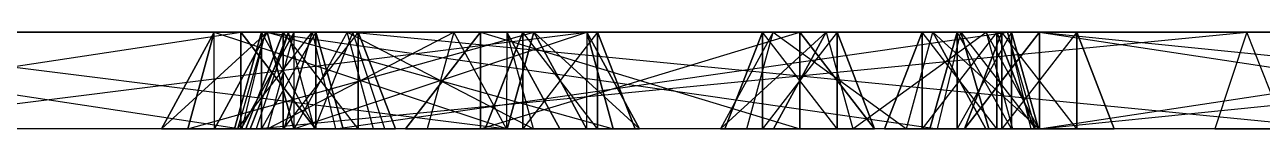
# Model space of a CAD drawing. Extents: x -3500 to 3500, y -22 to 22.
# Drawn here: x -1660.03 to -1629.67, y 19.69 to 22.05 of the extents above; entities that cross this region are included whole.
import ezdxf

# ---------------------------------------------------------------- set-up
doc = ezdxf.new("R2010")
doc.units = 0
doc.layers.add('UB3D', color=1, linetype='CONTINUOUS')

msp = doc.modelspace()

# ---------------------------------------------------------------- linework, layer by layer
at = {"layer": 'UB3D', "color": 2}
for points in [[(-1670.41122, 22.047244, 1360.813661), (-1670.41122, 19.685039, 1359.895039), (-1654.733189, 22.047244, 1360.813661)], [(-1670.41122, 19.685039, 1359.895039), (-1654.733189, 22.047244, 1360.813661), (-1654.733189, 19.685039, 1359.895039)], [(-1670.41122, 19.685039, 1363.569528), (-1670.41122, 22.047244, 1362.650906), (-1654.733189, 19.685039, 1363.569528)], [(-1670.41122, 22.047244, 1362.650906), (-1654.733189, 19.685039, 1363.569528), (-1654.733189, 22.047244, 1362.650906)], [(-1670.41122, 22.047244, 1360.813661), (-1670.41122, 22.047244, 1362.650906), (-1654.733189, 22.047244, 1360.813661)], [(-1670.41122, 22.047244, 1362.650906), (-1654.733189, 22.047244, 1360.813661), (-1654.733189, 22.047244, 1362.650906)], [(-1670.41122, 22.047244, 1380.498701), (-1670.41122, 19.685039, 1379.580079), (-1654.733189, 22.047244, 1380.498701)], [(-1670.41122, 19.685039, 1379.580079), (-1654.733189, 22.047244, 1380.498701), (-1654.733189, 19.685039, 1379.580079)], [(-1670.41122, 19.685039, 1383.254567), (-1670.41122, 22.047244, 1382.335945), (-1654.733189, 19.685039, 1383.254567)], [(-1670.41122, 22.047244, 1382.335945), (-1654.733189, 19.685039, 1383.254567), (-1654.733189, 22.047244, 1382.335945)], [(-1670.41122, 22.047244, 1380.498701), (-1670.41122, 22.047244, 1382.335945), (-1654.733189, 22.047244, 1380.498701)], [(-1670.41122, 22.047244, 1382.335945), (-1654.733189, 22.047244, 1380.498701), (-1654.733189, 22.047244, 1382.335945)], [(-1667.793701, 19.685039, 1382.713543), (-1667.142677, 22.047244, 1382.065433), (-1648.196181, 19.685039, 1402.398583)], [(-1667.142677, 22.047244, 1382.065433), (-1648.196181, 19.685039, 1402.398583), (-1647.545157, 22.047244, 1401.750472)], [(-1665.840709, 22.047244, 1380.769213), (-1667.142677, 22.047244, 1382.065433), (-1646.243189, 22.047244, 1400.454252)], [(-1667.142677, 22.047244, 1382.065433), (-1646.243189, 22.047244, 1400.454252), (-1647.545157, 22.047244, 1401.750472)], [(-1665.840709, 22.047244, 1380.769213), (-1665.189685, 19.685039, 1380.121102), (-1646.243189, 22.047244, 1400.454252)], [(-1665.189685, 19.685039, 1380.121102), (-1646.243189, 22.047244, 1400.454252), (-1645.592165, 19.685039, 1399.806142)], [(-1656.680394, 19.685039, 1361.078386), (-1656.035197, 19.685039, 1363.028504), (-1655.384173, 22.047244, 1362.380394)], [(-1655.378425, 19.685039, 1359.782165), (-1656.680394, 19.685039, 1361.078386), (-1654.082205, 22.047244, 1361.084173)], [(-1656.680394, 19.685039, 1361.078386), (-1654.082205, 22.047244, 1361.084173), (-1655.384173, 22.047244, 1362.380394)], [(-1656.680394, 19.685039, 1382.07122), (-1655.384173, 22.047244, 1380.769213), (-1656.035197, 19.685039, 1380.121102)], [(-1656.680394, 19.685039, 1382.07122), (-1655.378425, 19.685039, 1383.367441), (-1655.384173, 22.047244, 1380.769213)], [(-1656.035197, 19.685039, 1363.028504), (-1655.384173, 22.047244, 1362.380394), (-1648.196181, 19.685039, 1370.90252)], [(-1655.384173, 22.047244, 1380.769213), (-1656.035197, 19.685039, 1380.121102), (-1647.545157, 22.047244, 1372.895197)], [(-1656.035197, 19.685039, 1380.121102), (-1647.545157, 22.047244, 1372.895197), (-1648.196181, 19.685039, 1372.247087)], [(-1655.384173, 22.047244, 1362.380394), (-1648.196181, 19.685039, 1370.90252), (-1647.545157, 22.047244, 1370.254409)], [(-1654.082205, 22.047244, 1361.084173), (-1655.384173, 22.047244, 1362.380394), (-1646.243189, 22.047244, 1368.958189)], [(-1655.384173, 22.047244, 1362.380394), (-1646.243189, 22.047244, 1368.958189), (-1647.545157, 22.047244, 1370.254409)], [(-1655.378425, 19.685039, 1383.367441), (-1655.384173, 22.047244, 1380.769213), (-1654.082205, 22.047244, 1382.065433)], [(-1655.384173, 22.047244, 1380.769213), (-1654.082205, 22.047244, 1382.065433), (-1647.545157, 22.047244, 1372.895197)], [(-1655.378425, 19.685039, 1359.782165), (-1654.082205, 22.047244, 1361.084173), (-1653.431181, 19.685039, 1360.436063)], [(-1655.378425, 19.685039, 1383.367441), (-1653.431181, 19.685039, 1382.713543), (-1654.082205, 22.047244, 1382.065433)], [(-1654.222244, 19.685039, -1527.23811), (-1654.222244, 22.047244, -1528.571417), (-1654.888898, 19.685039, -1528.571417)], [(-1654.222244, 22.047244, -1528.571417), (-1654.888898, 19.685039, -1528.571417), (-1654.222244, 22.047244, -1557.142835)], [(-1654.888898, 19.685039, -1528.571417), (-1654.222244, 22.047244, -1557.142835), (-1654.888898, 19.685039, -1557.142835)], [(-1654.222244, 22.047244, -1557.142835), (-1654.888898, 19.685039, -1557.142835), (-1654.222244, 19.685039, -1558.476142)], [(-1654.811614, 19.685039, -1557.94563), (-1654.700236, 19.685039, -1556.459094), (-1654.127874, 22.047244, -1556.800984)], [(-1653.667047, 19.685039, -1558.629331), (-1654.811614, 19.685039, -1557.94563), (-1652.983307, 22.047244, -1557.484685)], [(-1654.811614, 19.685039, -1557.94563), (-1652.983307, 22.047244, -1557.484685), (-1654.127874, 22.047244, -1556.800984)], [(-1654.733189, 22.047244, 1360.813661), (-1654.733189, 19.685039, 1359.895039), (-1652.895945, 19.685039, 1360.813661)], [(-1654.733189, 19.685039, 1363.569528), (-1654.733189, 22.047244, 1362.650906), (-1652.895945, 19.685039, 1362.650906)], [(-1654.733189, 22.047244, 1360.813661), (-1654.733189, 22.047244, 1362.650906), (-1652.895945, 19.685039, 1360.813661)], [(-1654.733189, 22.047244, 1362.650906), (-1652.895945, 19.685039, 1360.813661), (-1652.895945, 19.685039, 1362.650906)], [(-1654.733189, 22.047244, 1380.498701), (-1654.733189, 19.685039, 1379.580079), (-1652.895945, 19.685039, 1380.498701)], [(-1654.733189, 19.685039, 1383.254567), (-1654.733189, 22.047244, 1382.335945), (-1652.895945, 19.685039, 1382.335945)], [(-1654.733189, 22.047244, 1380.498701), (-1654.733189, 22.047244, 1382.335945), (-1652.895945, 19.685039, 1380.498701)], [(-1654.733189, 22.047244, 1382.335945), (-1652.895945, 19.685039, 1380.498701), (-1652.895945, 19.685039, 1382.335945)], [(-1654.72063, 19.685039, 1323.016102), (-1653.424409, 22.047244, 1321.714094), (-1654.075433, 19.685039, 1321.065984)], [(-1654.72063, 19.685039, 1323.016102), (-1653.418661, 19.685039, 1324.312323), (-1653.424409, 22.047244, 1321.714094)], [(-1654.700236, 19.685039, -1556.459094), (-1654.127874, 22.047244, -1556.800984), (-1637.633543, 19.685039, -1527.887677)], [(-1653.692047, 19.685039, 1347.821496), (-1653.692047, 22.047244, 1345.984252), (-1654.610669, 19.685039, 1345.984252)], [(-1653.692047, 22.047244, 1345.984252), (-1654.610669, 19.685039, 1345.984252), (-1653.692047, 22.047244, 1322.362205)], [(-1654.610669, 19.685039, 1345.984252), (-1653.692047, 22.047244, 1322.362205), (-1654.610669, 19.685039, 1322.362205)], [(-1653.692047, 22.047244, 1322.362205), (-1654.610669, 19.685039, 1322.362205), (-1653.692047, 19.685039, 1320.524961)], [(-1653.692047, 19.685039, 1324.199449), (-1653.692047, 22.047244, 1322.362205), (-1654.610669, 19.685039, 1322.362205)], [(-1653.692047, 22.047244, 1322.362205), (-1654.610669, 19.685039, 1322.362205), (-1653.692047, 22.047244, 1318.425197)], [(-1654.610669, 19.685039, 1322.362205), (-1653.692047, 22.047244, 1318.425197), (-1654.610669, 19.685039, 1318.425197)], [(-1653.692047, 22.047244, 1318.425197), (-1654.610669, 19.685039, 1318.425197), (-1653.692047, 19.685039, 1316.587953)], [(-1654.504213, 19.685039, 1291.972362), (-1653.562047, 22.047244, 1290.395079), (-1654.350709, 19.685039, 1289.923976)], [(-1654.504213, 19.685039, 1291.972362), (-1652.926969, 19.685039, 1292.914488), (-1653.562047, 22.047244, 1290.395079)], [(-1653.562047, 22.047244, 1290.395079), (-1654.350709, 19.685039, 1289.923976), (-1630.045, 22.047244, 1251.025)], [(-1654.350709, 19.685039, 1289.923976), (-1630.045, 22.047244, 1251.025), (-1630.833661, 19.685039, 1250.553898)], [(-1654.222244, 19.685039, -1527.23811), (-1652.888937, 19.685039, -1527.23811), (-1654.222244, 22.047244, -1528.571417)], [(-1652.888937, 19.685039, -1527.23811), (-1654.222244, 22.047244, -1528.571417), (-1652.888937, 22.047244, -1528.571417)], [(-1654.222244, 22.047244, -1528.571417), (-1652.888937, 22.047244, -1528.571417), (-1654.222244, 22.047244, -1557.142835)], [(-1652.888937, 22.047244, -1528.571417), (-1654.222244, 22.047244, -1557.142835), (-1652.888937, 22.047244, -1557.142835)], [(-1654.222244, 22.047244, -1557.142835), (-1652.888937, 22.047244, -1557.142835), (-1654.222244, 19.685039, -1558.476142)], [(-1652.888937, 22.047244, -1557.142835), (-1654.222244, 19.685039, -1558.476142), (-1652.888937, 19.685039, -1558.476142)], [(-1654.127874, 22.047244, -1556.800984), (-1637.633543, 19.685039, -1527.887677), (-1637.061181, 22.047244, -1528.229567)], [(-1652.983307, 22.047244, -1557.484685), (-1654.127874, 22.047244, -1556.800984), (-1635.916614, 22.047244, -1528.913268)], [(-1654.127874, 22.047244, -1556.800984), (-1635.916614, 22.047244, -1528.913268), (-1637.061181, 22.047244, -1528.229567)], [(-1654.082205, 22.047244, 1361.084173), (-1653.431181, 19.685039, 1360.436063), (-1646.243189, 22.047244, 1368.958189)], [(-1653.431181, 19.685039, 1382.713543), (-1654.082205, 22.047244, 1382.065433), (-1645.592165, 19.685039, 1374.839528)], [(-1654.082205, 22.047244, 1382.065433), (-1645.592165, 19.685039, 1374.839528), (-1646.243189, 22.047244, 1374.191417)], [(-1654.082205, 22.047244, 1382.065433), (-1647.545157, 22.047244, 1372.895197), (-1646.243189, 22.047244, 1374.191417)], [(-1653.424409, 22.047244, 1321.714094), (-1654.075433, 19.685039, 1321.065984), (-1649.504882, 22.047244, 1317.777087)], [(-1654.075433, 19.685039, 1321.065984), (-1649.504882, 22.047244, 1317.777087), (-1650.155906, 19.685039, 1317.128976)], [(-1653.692047, 19.685039, 1347.821496), (-1651.854803, 19.685039, 1347.821496), (-1653.692047, 22.047244, 1345.984252)], [(-1651.854803, 19.685039, 1347.821496), (-1653.692047, 22.047244, 1345.984252), (-1651.854803, 22.047244, 1345.984252)], [(-1653.692047, 22.047244, 1345.984252), (-1651.854803, 22.047244, 1345.984252), (-1653.692047, 22.047244, 1322.362205)], [(-1651.854803, 22.047244, 1345.984252), (-1653.692047, 22.047244, 1322.362205), (-1651.854803, 22.047244, 1322.362205)], [(-1653.692047, 22.047244, 1322.362205), (-1651.854803, 22.047244, 1322.362205), (-1653.692047, 19.685039, 1320.524961)], [(-1651.854803, 22.047244, 1322.362205), (-1653.692047, 19.685039, 1320.524961), (-1651.854803, 19.685039, 1320.524961)], [(-1653.692047, 19.685039, 1324.199449), (-1651.854803, 19.685039, 1324.199449), (-1653.692047, 22.047244, 1322.362205)], [(-1651.854803, 19.685039, 1324.199449), (-1653.692047, 22.047244, 1322.362205), (-1651.854803, 22.047244, 1322.362205)], [(-1653.692047, 22.047244, 1322.362205), (-1651.854803, 22.047244, 1322.362205), (-1653.692047, 22.047244, 1318.425197)], [(-1651.854803, 22.047244, 1322.362205), (-1653.692047, 22.047244, 1318.425197), (-1651.854803, 22.047244, 1318.425197)], [(-1653.692047, 22.047244, 1318.425197), (-1651.854803, 22.047244, 1318.425197), (-1653.692047, 19.685039, 1316.587953)], [(-1651.854803, 22.047244, 1318.425197), (-1653.692047, 19.685039, 1316.587953), (-1651.854803, 19.685039, 1316.587953)], [(-1653.667047, 19.685039, -1558.629331), (-1652.983307, 22.047244, -1557.484685), (-1652.410945, 19.685039, -1557.826575)], [(-1652.926969, 19.685039, 1292.914488), (-1653.562047, 22.047244, 1290.395079), (-1651.984803, 22.047244, 1291.337205)], [(-1653.562047, 22.047244, 1290.395079), (-1651.984803, 22.047244, 1291.337205), (-1630.045, 22.047244, 1251.025)], [(-1653.431181, 19.685039, 1360.436063), (-1646.243189, 22.047244, 1368.958189), (-1645.592165, 19.685039, 1368.310079)], [(-1653.418661, 19.685039, 1324.312323), (-1653.424409, 22.047244, 1321.714094), (-1652.122441, 22.047244, 1323.010315)], [(-1653.424409, 22.047244, 1321.714094), (-1652.122441, 22.047244, 1323.010315), (-1649.504882, 22.047244, 1317.777087)], [(-1653.418661, 19.685039, 1324.312323), (-1651.471417, 19.685039, 1323.658425), (-1652.122441, 22.047244, 1323.010315)], [(-1652.983307, 22.047244, -1557.484685), (-1652.410945, 19.685039, -1557.826575), (-1635.916614, 22.047244, -1528.913268)], [(-1652.926969, 19.685039, 1292.914488), (-1651.196142, 19.685039, 1291.808307), (-1651.984803, 22.047244, 1291.337205)], [(-1652.888937, 19.685039, -1527.23811), (-1652.222283, 19.685039, -1528.571417), (-1652.888937, 22.047244, -1528.571417)], [(-1652.222283, 19.685039, -1528.571417), (-1652.888937, 22.047244, -1528.571417), (-1652.222283, 19.685039, -1557.142835)], [(-1652.888937, 22.047244, -1528.571417), (-1652.222283, 19.685039, -1557.142835), (-1652.888937, 22.047244, -1557.142835)], [(-1652.222283, 19.685039, -1557.142835), (-1652.888937, 22.047244, -1557.142835), (-1652.888937, 19.685039, -1558.476142)], [(-1652.410945, 19.685039, -1557.826575), (-1635.916614, 22.047244, -1528.913268), (-1635.344252, 19.685039, -1529.255157)], [(-1651.471417, 19.685039, 1323.658425), (-1652.122441, 22.047244, 1323.010315), (-1647.55189, 19.685039, 1319.721417)], [(-1652.122441, 22.047244, 1323.010315), (-1647.55189, 19.685039, 1319.721417), (-1648.202913, 22.047244, 1319.073307)], [(-1652.122441, 22.047244, 1323.010315), (-1649.504882, 22.047244, 1317.777087), (-1648.202913, 22.047244, 1319.073307)], [(-1651.196142, 19.685039, 1291.808307), (-1651.984803, 22.047244, 1291.337205), (-1627.679094, 19.685039, 1252.438228)], [(-1651.984803, 22.047244, 1291.337205), (-1627.679094, 19.685039, 1252.438228), (-1628.467756, 22.047244, 1251.967126)], [(-1651.984803, 22.047244, 1291.337205), (-1630.045, 22.047244, 1251.025), (-1628.467756, 22.047244, 1251.967126)], [(-1651.854803, 19.685039, 1347.821496), (-1650.936181, 19.685039, 1345.984252), (-1651.854803, 22.047244, 1345.984252)], [(-1650.936181, 19.685039, 1345.984252), (-1651.854803, 22.047244, 1345.984252), (-1650.936181, 19.685039, 1322.362205)], [(-1651.854803, 22.047244, 1345.984252), (-1650.936181, 19.685039, 1322.362205), (-1651.854803, 22.047244, 1322.362205)], [(-1650.936181, 19.685039, 1322.362205), (-1651.854803, 22.047244, 1322.362205), (-1651.854803, 19.685039, 1320.524961)], [(-1651.854803, 19.685039, 1324.199449), (-1650.936181, 19.685039, 1322.362205), (-1651.854803, 22.047244, 1322.362205)], [(-1650.936181, 19.685039, 1322.362205), (-1651.854803, 22.047244, 1322.362205), (-1650.936181, 19.685039, 1318.425197)], [(-1651.854803, 22.047244, 1322.362205), (-1650.936181, 19.685039, 1318.425197), (-1651.854803, 22.047244, 1318.425197)], [(-1650.936181, 19.685039, 1318.425197), (-1651.854803, 22.047244, 1318.425197), (-1651.854803, 19.685039, 1316.587953)], [(-1650.691142, 19.685039, 1317.506575), (-1648.853898, 22.047244, 1317.506575), (-1648.853898, 19.685039, 1316.587953)], [(-1650.691142, 19.685039, 1319.343819), (-1648.853898, 19.685039, 1320.262441), (-1648.853898, 22.047244, 1319.343819)], [(-1650.691142, 19.685039, 1317.506575), (-1650.691142, 19.685039, 1319.343819), (-1648.853898, 22.047244, 1317.506575)], [(-1650.691142, 19.685039, 1319.343819), (-1648.853898, 22.047244, 1317.506575), (-1648.853898, 22.047244, 1319.343819)], [(-1649.504882, 22.047244, 1317.777087), (-1650.155906, 19.685039, 1317.128976), (-1648.208661, 19.685039, 1316.475079)], [(-1649.504882, 22.047244, 1317.777087), (-1648.202913, 22.047244, 1319.073307), (-1648.208661, 19.685039, 1316.475079)], [(-1648.853898, 22.047244, 1317.506575), (-1648.853898, 19.685039, 1316.587953), (-1641.014882, 22.047244, 1317.506575)], [(-1648.853898, 19.685039, 1316.587953), (-1641.014882, 22.047244, 1317.506575), (-1641.014882, 19.685039, 1316.587953)], [(-1648.853898, 19.685039, 1320.262441), (-1648.853898, 22.047244, 1319.343819), (-1641.014882, 19.685039, 1320.262441)], [(-1648.853898, 22.047244, 1319.343819), (-1641.014882, 19.685039, 1320.262441), (-1641.014882, 22.047244, 1319.343819)], [(-1648.853898, 22.047244, 1317.506575), (-1648.853898, 22.047244, 1319.343819), (-1641.014882, 22.047244, 1317.506575)], [(-1648.853898, 22.047244, 1319.343819), (-1641.014882, 22.047244, 1317.506575), (-1641.014882, 22.047244, 1319.343819)], [(-1647.812795, 19.685039, 1375.380551), (-1647.812795, 22.047244, 1373.543307), (-1648.731417, 19.685039, 1373.543307)], [(-1647.812795, 22.047244, 1373.543307), (-1648.731417, 19.685039, 1373.543307), (-1647.812795, 22.047244, 1369.606299)], [(-1648.731417, 19.685039, 1373.543307), (-1647.812795, 22.047244, 1369.606299), (-1648.731417, 19.685039, 1369.606299)], [(-1647.812795, 22.047244, 1369.606299), (-1648.731417, 19.685039, 1369.606299), (-1647.812795, 19.685039, 1367.769055)], [(-1648.202913, 22.047244, 1319.073307), (-1648.208661, 19.685039, 1316.475079), (-1646.906693, 19.685039, 1317.771299)], [(-1647.55189, 19.685039, 1319.721417), (-1648.202913, 22.047244, 1319.073307), (-1646.906693, 19.685039, 1317.771299)], [(-1648.196181, 19.685039, 1370.90252), (-1647.545157, 22.047244, 1370.254409), (-1646.248937, 19.685039, 1371.556417)], [(-1647.545157, 22.047244, 1372.895197), (-1648.196181, 19.685039, 1372.247087), (-1646.248937, 19.685039, 1371.593189)], [(-1648.196181, 19.685039, 1402.398583), (-1647.545157, 22.047244, 1401.750472), (-1646.248937, 19.685039, 1403.05248)], [(-1647.812795, 19.685039, 1375.380551), (-1645.975551, 19.685039, 1375.380551), (-1647.812795, 22.047244, 1373.543307)], [(-1645.975551, 19.685039, 1375.380551), (-1647.812795, 22.047244, 1373.543307), (-1645.975551, 22.047244, 1373.543307)], [(-1647.812795, 22.047244, 1373.543307), (-1645.975551, 22.047244, 1373.543307), (-1647.812795, 22.047244, 1369.606299)], [(-1645.975551, 22.047244, 1373.543307), (-1647.812795, 22.047244, 1369.606299), (-1645.975551, 22.047244, 1369.606299)], [(-1647.812795, 22.047244, 1369.606299), (-1645.975551, 22.047244, 1369.606299), (-1647.812795, 19.685039, 1367.769055)], [(-1645.975551, 22.047244, 1369.606299), (-1647.812795, 19.685039, 1367.769055), (-1645.975551, 19.685039, 1367.769055)], [(-1646.243189, 22.047244, 1368.958189), (-1647.545157, 22.047244, 1370.254409), (-1644.946969, 19.685039, 1370.260197)], [(-1647.545157, 22.047244, 1370.254409), (-1644.946969, 19.685039, 1370.260197), (-1646.248937, 19.685039, 1371.556417)], [(-1647.545157, 22.047244, 1372.895197), (-1646.243189, 22.047244, 1374.191417), (-1646.248937, 19.685039, 1371.593189)], [(-1646.243189, 22.047244, 1400.454252), (-1647.545157, 22.047244, 1401.750472), (-1644.946969, 19.685039, 1401.75626)], [(-1647.545157, 22.047244, 1401.750472), (-1644.946969, 19.685039, 1401.75626), (-1646.248937, 19.685039, 1403.05248)], [(-1646.243189, 22.047244, 1374.191417), (-1646.248937, 19.685039, 1371.593189), (-1644.946969, 19.685039, 1372.889409)], [(-1646.243189, 22.047244, 1368.958189), (-1645.592165, 19.685039, 1368.310079), (-1644.946969, 19.685039, 1370.260197)], [(-1645.592165, 19.685039, 1374.839528), (-1646.243189, 22.047244, 1374.191417), (-1644.946969, 19.685039, 1372.889409)], [(-1646.243189, 22.047244, 1400.454252), (-1645.592165, 19.685039, 1399.806142), (-1644.946969, 19.685039, 1401.75626)], [(-1645.975551, 19.685039, 1375.380551), (-1645.056929, 19.685039, 1373.543307), (-1645.975551, 22.047244, 1373.543307)], [(-1645.056929, 19.685039, 1373.543307), (-1645.975551, 22.047244, 1373.543307), (-1645.056929, 19.685039, 1369.606299)], [(-1645.975551, 22.047244, 1373.543307), (-1645.056929, 19.685039, 1369.606299), (-1645.975551, 22.047244, 1369.606299)], [(-1645.056929, 19.685039, 1369.606299), (-1645.975551, 22.047244, 1369.606299), (-1645.975551, 19.685039, 1367.769055)], [(-1642.962087, 19.685039, 1317.77126), (-1642.31689, 19.685039, 1319.721417), (-1641.665866, 22.047244, 1319.073268)], [(-1641.660118, 19.685039, 1316.475118), (-1642.962087, 19.685039, 1317.77126), (-1640.363898, 22.047244, 1317.777126)], [(-1642.962087, 19.685039, 1317.77126), (-1640.363898, 22.047244, 1317.777126), (-1641.665866, 22.047244, 1319.073268)], [(-1641.933504, 19.685039, 1237.585276), (-1641.933504, 22.047244, 1235.748031), (-1642.852126, 19.685039, 1235.748031)], [(-1641.933504, 22.047244, 1235.748031), (-1642.852126, 19.685039, 1235.748031), (-1641.933504, 22.047244, 1212.125984)], [(-1642.852126, 19.685039, 1235.748031), (-1641.933504, 22.047244, 1212.125984), (-1642.852126, 19.685039, 1212.125984)], [(-1641.933504, 22.047244, 1212.125984), (-1642.852126, 19.685039, 1212.125984), (-1641.933504, 19.685039, 1210.28874)], [(-1641.933504, 19.685039, 1206.089213), (-1641.933504, 22.047244, 1204.251969), (-1642.852126, 19.685039, 1204.251969)], [(-1641.933504, 22.047244, 1204.251969), (-1642.852126, 19.685039, 1204.251969), (-1641.933504, 22.047244, 1200.314961)], [(-1642.852126, 19.685039, 1204.251969), (-1641.933504, 22.047244, 1200.314961), (-1642.852126, 19.685039, 1200.314961)], [(-1641.933504, 22.047244, 1200.314961), (-1642.852126, 19.685039, 1200.314961), (-1641.933504, 19.685039, 1198.477717)], [(-1642.31689, 19.685039, 1319.721417), (-1641.665866, 22.047244, 1319.073268), (-1638.397402, 19.685039, 1323.658425)], [(-1641.933504, 19.685039, 1237.585276), (-1640.09626, 19.685039, 1237.585276), (-1641.933504, 22.047244, 1235.748031)], [(-1640.09626, 19.685039, 1237.585276), (-1641.933504, 22.047244, 1235.748031), (-1640.09626, 22.047244, 1235.748031)], [(-1641.933504, 22.047244, 1235.748031), (-1640.09626, 22.047244, 1235.748031), (-1641.933504, 22.047244, 1212.125984)], [(-1640.09626, 22.047244, 1235.748031), (-1641.933504, 22.047244, 1212.125984), (-1640.09626, 22.047244, 1212.125984)], [(-1641.933504, 22.047244, 1212.125984), (-1640.09626, 22.047244, 1212.125984), (-1641.933504, 19.685039, 1210.28874)], [(-1640.09626, 22.047244, 1212.125984), (-1641.933504, 19.685039, 1210.28874), (-1640.09626, 19.685039, 1210.28874)], [(-1641.933504, 19.685039, 1206.089213), (-1640.09626, 19.685039, 1206.089213), (-1641.933504, 22.047244, 1204.251969)], [(-1640.09626, 19.685039, 1206.089213), (-1641.933504, 22.047244, 1204.251969), (-1640.09626, 22.047244, 1204.251969)], [(-1641.933504, 22.047244, 1204.251969), (-1640.09626, 22.047244, 1204.251969), (-1641.933504, 22.047244, 1200.314961)], [(-1640.09626, 22.047244, 1204.251969), (-1641.933504, 22.047244, 1200.314961), (-1640.09626, 22.047244, 1200.314961)], [(-1641.933504, 22.047244, 1200.314961), (-1640.09626, 22.047244, 1200.314961), (-1641.933504, 19.685039, 1198.477717)], [(-1640.09626, 22.047244, 1200.314961), (-1641.933504, 19.685039, 1198.477717), (-1640.09626, 19.685039, 1198.477717)], [(-1641.665866, 22.047244, 1319.073268), (-1638.397402, 19.685039, 1323.658425), (-1637.746378, 22.047244, 1323.010276)], [(-1640.363898, 22.047244, 1317.777126), (-1641.665866, 22.047244, 1319.073268), (-1636.444409, 22.047244, 1321.714134)], [(-1641.665866, 22.047244, 1319.073268), (-1636.444409, 22.047244, 1321.714134), (-1637.746378, 22.047244, 1323.010276)], [(-1641.660118, 19.685039, 1316.475118), (-1640.363898, 22.047244, 1317.777126), (-1639.712874, 19.685039, 1317.128976)], [(-1641.014882, 22.047244, 1317.506575), (-1641.014882, 19.685039, 1316.587953), (-1639.177638, 19.685039, 1317.506575)], [(-1641.014882, 19.685039, 1320.262441), (-1641.014882, 22.047244, 1319.343819), (-1639.177638, 19.685039, 1319.343819)], [(-1641.014882, 22.047244, 1317.506575), (-1641.014882, 22.047244, 1319.343819), (-1639.177638, 19.685039, 1317.506575)], [(-1641.014882, 22.047244, 1319.343819), (-1639.177638, 19.685039, 1317.506575), (-1639.177638, 19.685039, 1319.343819)], [(-1640.363898, 22.047244, 1317.777126), (-1639.712874, 19.685039, 1317.128976), (-1636.444409, 22.047244, 1321.714134)], [(-1640.09626, 19.685039, 1237.585276), (-1639.177638, 19.685039, 1235.748031), (-1640.09626, 22.047244, 1235.748031)], [(-1639.177638, 19.685039, 1235.748031), (-1640.09626, 22.047244, 1235.748031), (-1639.177638, 19.685039, 1212.125984)], [(-1640.09626, 22.047244, 1235.748031), (-1639.177638, 19.685039, 1212.125984), (-1640.09626, 22.047244, 1212.125984)], [(-1639.177638, 19.685039, 1212.125984), (-1640.09626, 22.047244, 1212.125984), (-1640.09626, 19.685039, 1210.28874)], [(-1640.09626, 19.685039, 1206.089213), (-1639.177638, 19.685039, 1204.251969), (-1640.09626, 22.047244, 1204.251969)], [(-1639.177638, 19.685039, 1204.251969), (-1640.09626, 22.047244, 1204.251969), (-1639.177638, 19.685039, 1200.314961)], [(-1640.09626, 22.047244, 1204.251969), (-1639.177638, 19.685039, 1200.314961), (-1640.09626, 22.047244, 1200.314961)], [(-1639.177638, 19.685039, 1200.314961), (-1640.09626, 22.047244, 1200.314961), (-1640.09626, 19.685039, 1198.477717)], [(-1639.712874, 19.685039, 1317.128976), (-1636.444409, 22.047244, 1321.714134), (-1635.793386, 19.685039, 1321.065984)], [(-1638.014016, 19.685039, 1347.821496), (-1638.014016, 22.047244, 1345.984252), (-1638.932638, 19.685039, 1345.984252)], [(-1638.014016, 22.047244, 1345.984252), (-1638.932638, 19.685039, 1345.984252), (-1638.014016, 22.047244, 1322.362205)], [(-1638.932638, 19.685039, 1345.984252), (-1638.014016, 22.047244, 1322.362205), (-1638.932638, 19.685039, 1322.362205)], [(-1638.014016, 22.047244, 1322.362205), (-1638.932638, 19.685039, 1322.362205), (-1638.014016, 19.685039, 1320.524961)], [(-1638.397402, 19.685039, 1323.658425), (-1637.746378, 22.047244, 1323.010276), (-1636.450157, 19.685039, 1324.312283)], [(-1638.014016, 19.685039, 1347.821496), (-1636.176772, 19.685039, 1347.821496), (-1638.014016, 22.047244, 1345.984252)], [(-1636.176772, 19.685039, 1347.821496), (-1638.014016, 22.047244, 1345.984252), (-1636.176772, 22.047244, 1345.984252)], [(-1638.014016, 22.047244, 1345.984252), (-1636.176772, 22.047244, 1345.984252), (-1638.014016, 22.047244, 1322.362205)], [(-1636.176772, 22.047244, 1345.984252), (-1638.014016, 22.047244, 1322.362205), (-1636.176772, 22.047244, 1322.362205)], [(-1638.014016, 22.047244, 1322.362205), (-1636.176772, 22.047244, 1322.362205), (-1638.014016, 19.685039, 1320.524961)], [(-1636.176772, 22.047244, 1322.362205), (-1638.014016, 19.685039, 1320.524961), (-1636.176772, 19.685039, 1320.524961)], [(-1637.155551, 19.685039, -1527.23811), (-1637.155551, 22.047244, -1528.571417), (-1637.822205, 19.685039, -1528.571417)], [(-1637.155551, 22.047244, -1528.571417), (-1637.822205, 19.685039, -1528.571417), (-1637.155551, 22.047244, -1557.142835)], [(-1637.822205, 19.685039, -1528.571417), (-1637.155551, 22.047244, -1557.142835), (-1637.822205, 19.685039, -1557.142835)], [(-1637.155551, 22.047244, -1557.142835), (-1637.822205, 19.685039, -1557.142835), (-1637.155551, 19.685039, -1558.476142)], [(-1636.444409, 22.047244, 1321.714134), (-1637.746378, 22.047244, 1323.010276), (-1635.148189, 19.685039, 1323.016142)], [(-1637.746378, 22.047244, 1323.010276), (-1635.148189, 19.685039, 1323.016142), (-1636.450157, 19.685039, 1324.312283)], [(-1637.633543, 19.685039, -1527.887677), (-1637.061181, 22.047244, -1528.229567), (-1636.377441, 19.685039, -1527.084921)], [(-1637.155551, 19.685039, -1527.23811), (-1635.822244, 19.685039, -1527.23811), (-1637.155551, 22.047244, -1528.571417)], [(-1635.822244, 19.685039, -1527.23811), (-1637.155551, 22.047244, -1528.571417), (-1635.822244, 22.047244, -1528.571417)], [(-1637.155551, 22.047244, -1528.571417), (-1635.822244, 22.047244, -1528.571417), (-1637.155551, 22.047244, -1557.142835)], [(-1635.822244, 22.047244, -1528.571417), (-1637.155551, 22.047244, -1557.142835), (-1635.822244, 22.047244, -1557.142835)], [(-1637.155551, 22.047244, -1557.142835), (-1635.822244, 22.047244, -1557.142835), (-1637.155551, 19.685039, -1558.476142)], [(-1635.822244, 22.047244, -1557.142835), (-1637.155551, 19.685039, -1558.476142), (-1635.822244, 19.685039, -1558.476142)], [(-1635.916614, 22.047244, -1528.913268), (-1637.061181, 22.047244, -1528.229567), (-1635.232874, 19.685039, -1527.768622)], [(-1637.061181, 22.047244, -1528.229567), (-1635.232874, 19.685039, -1527.768622), (-1636.377441, 19.685039, -1527.084921)], [(-1636.054252, 19.685039, 1402.939606), (-1636.054252, 22.047244, 1401.102362), (-1636.972874, 19.685039, 1401.102362)], [(-1636.054252, 22.047244, 1401.102362), (-1636.972874, 19.685039, 1401.102362), (-1636.054252, 22.047244, 1361.732283)], [(-1636.972874, 19.685039, 1401.102362), (-1636.054252, 22.047244, 1361.732283), (-1636.972874, 19.685039, 1361.732283)], [(-1636.054252, 22.047244, 1361.732283), (-1636.972874, 19.685039, 1361.732283), (-1636.054252, 19.685039, 1359.895039)], [(-1636.972874, 19.685039, 1360.813661), (-1635.13563, 22.047244, 1360.813661), (-1635.13563, 19.685039, 1359.895039)], [(-1636.972874, 19.685039, 1362.650906), (-1635.13563, 19.685039, 1363.569528), (-1635.13563, 22.047244, 1362.650906)], [(-1636.972874, 19.685039, 1360.813661), (-1636.972874, 19.685039, 1362.650906), (-1635.13563, 22.047244, 1360.813661)], [(-1636.972874, 19.685039, 1362.650906), (-1635.13563, 22.047244, 1360.813661), (-1635.13563, 22.047244, 1362.650906)], [(-1636.972874, 19.685039, 1380.498701), (-1635.13563, 22.047244, 1380.498701), (-1635.13563, 19.685039, 1379.580079)], [(-1636.972874, 19.685039, 1382.335945), (-1635.13563, 19.685039, 1383.254567), (-1635.13563, 22.047244, 1382.335945)], [(-1636.972874, 19.685039, 1380.498701), (-1636.972874, 19.685039, 1382.335945), (-1635.13563, 22.047244, 1380.498701)], [(-1636.972874, 19.685039, 1382.335945), (-1635.13563, 22.047244, 1380.498701), (-1635.13563, 22.047244, 1382.335945)], [(-1636.444409, 22.047244, 1321.714134), (-1635.793386, 19.685039, 1321.065984), (-1635.148189, 19.685039, 1323.016142)], [(-1636.176772, 19.685039, 1347.821496), (-1635.25815, 19.685039, 1345.984252), (-1636.176772, 22.047244, 1345.984252)], [(-1635.25815, 19.685039, 1345.984252), (-1636.176772, 22.047244, 1345.984252), (-1635.25815, 19.685039, 1322.362205)], [(-1636.176772, 22.047244, 1345.984252), (-1635.25815, 19.685039, 1322.362205), (-1636.176772, 22.047244, 1322.362205)], [(-1635.25815, 19.685039, 1322.362205), (-1636.176772, 22.047244, 1322.362205), (-1636.176772, 19.685039, 1320.524961)], [(-1636.054252, 19.685039, 1402.939606), (-1634.217008, 19.685039, 1402.939606), (-1636.054252, 22.047244, 1401.102362)], [(-1634.217008, 19.685039, 1402.939606), (-1636.054252, 22.047244, 1401.102362), (-1634.217008, 22.047244, 1401.102362)], [(-1636.054252, 22.047244, 1401.102362), (-1634.217008, 22.047244, 1401.102362), (-1636.054252, 22.047244, 1361.732283)], [(-1634.217008, 22.047244, 1401.102362), (-1636.054252, 22.047244, 1361.732283), (-1634.217008, 22.047244, 1361.732283)], [(-1636.054252, 22.047244, 1361.732283), (-1634.217008, 22.047244, 1361.732283), (-1636.054252, 19.685039, 1359.895039)], [(-1634.217008, 22.047244, 1361.732283), (-1636.054252, 19.685039, 1359.895039), (-1634.217008, 19.685039, 1359.895039)], [(-1635.916614, 22.047244, -1528.913268), (-1635.344252, 19.685039, -1529.255157), (-1635.232874, 19.685039, -1527.768622)], [(-1635.822244, 19.685039, -1527.23811), (-1635.155591, 19.685039, -1528.571417), (-1635.822244, 22.047244, -1528.571417)], [(-1635.155591, 19.685039, -1528.571417), (-1635.822244, 22.047244, -1528.571417), (-1635.155591, 19.685039, -1557.142835)], [(-1635.822244, 22.047244, -1528.571417), (-1635.155591, 19.685039, -1557.142835), (-1635.822244, 22.047244, -1557.142835)], [(-1635.155591, 19.685039, -1557.142835), (-1635.822244, 22.047244, -1557.142835), (-1635.822244, 19.685039, -1558.476142)], [(-1635.13563, 22.047244, 1360.813661), (-1635.13563, 19.685039, 1359.895039), (-1611.618583, 22.047244, 1360.813661)], [(-1635.13563, 19.685039, 1359.895039), (-1611.618583, 22.047244, 1360.813661), (-1611.618583, 19.685039, 1359.895039)], [(-1635.13563, 19.685039, 1363.569528), (-1635.13563, 22.047244, 1362.650906), (-1611.618583, 19.685039, 1363.569528)], [(-1635.13563, 22.047244, 1362.650906), (-1611.618583, 19.685039, 1363.569528), (-1611.618583, 22.047244, 1362.650906)], [(-1635.13563, 22.047244, 1360.813661), (-1635.13563, 22.047244, 1362.650906), (-1611.618583, 22.047244, 1360.813661)], [(-1635.13563, 22.047244, 1362.650906), (-1611.618583, 22.047244, 1360.813661), (-1611.618583, 22.047244, 1362.650906)], [(-1635.13563, 22.047244, 1380.498701), (-1635.13563, 19.685039, 1379.580079), (-1619.457598, 22.047244, 1380.498701)], [(-1635.13563, 19.685039, 1379.580079), (-1619.457598, 22.047244, 1380.498701), (-1619.457598, 19.685039, 1379.580079)], [(-1635.13563, 19.685039, 1383.254567), (-1635.13563, 22.047244, 1382.335945), (-1619.457598, 19.685039, 1383.254567)], [(-1635.13563, 22.047244, 1382.335945), (-1619.457598, 19.685039, 1383.254567), (-1619.457598, 22.047244, 1382.335945)], [(-1635.13563, 22.047244, 1380.498701), (-1635.13563, 22.047244, 1382.335945), (-1619.457598, 22.047244, 1380.498701)], [(-1635.13563, 22.047244, 1382.335945), (-1619.457598, 22.047244, 1380.498701), (-1619.457598, 22.047244, 1382.335945)], [(-1634.217008, 19.685039, 1402.939606), (-1633.298386, 19.685039, 1401.102362), (-1634.217008, 22.047244, 1401.102362)], [(-1633.298386, 19.685039, 1401.102362), (-1634.217008, 22.047244, 1401.102362), (-1633.298386, 19.685039, 1361.732283)], [(-1634.217008, 22.047244, 1401.102362), (-1633.298386, 19.685039, 1361.732283), (-1634.217008, 22.047244, 1361.732283)], [(-1633.298386, 19.685039, 1361.732283), (-1634.217008, 22.047244, 1361.732283), (-1634.217008, 19.685039, 1359.895039)], [(-1630.045, 22.047244, 1251.025), (-1630.833661, 19.685039, 1250.553898), (-1629.102835, 19.685039, 1249.447717)], [(-1630.045, 22.047244, 1251.025), (-1628.467756, 22.047244, 1251.967126), (-1629.102835, 19.685039, 1249.447717)]]:
    msp.add_3dface(points, dxfattribs=at)

doc.saveas('drawing.dxf')
